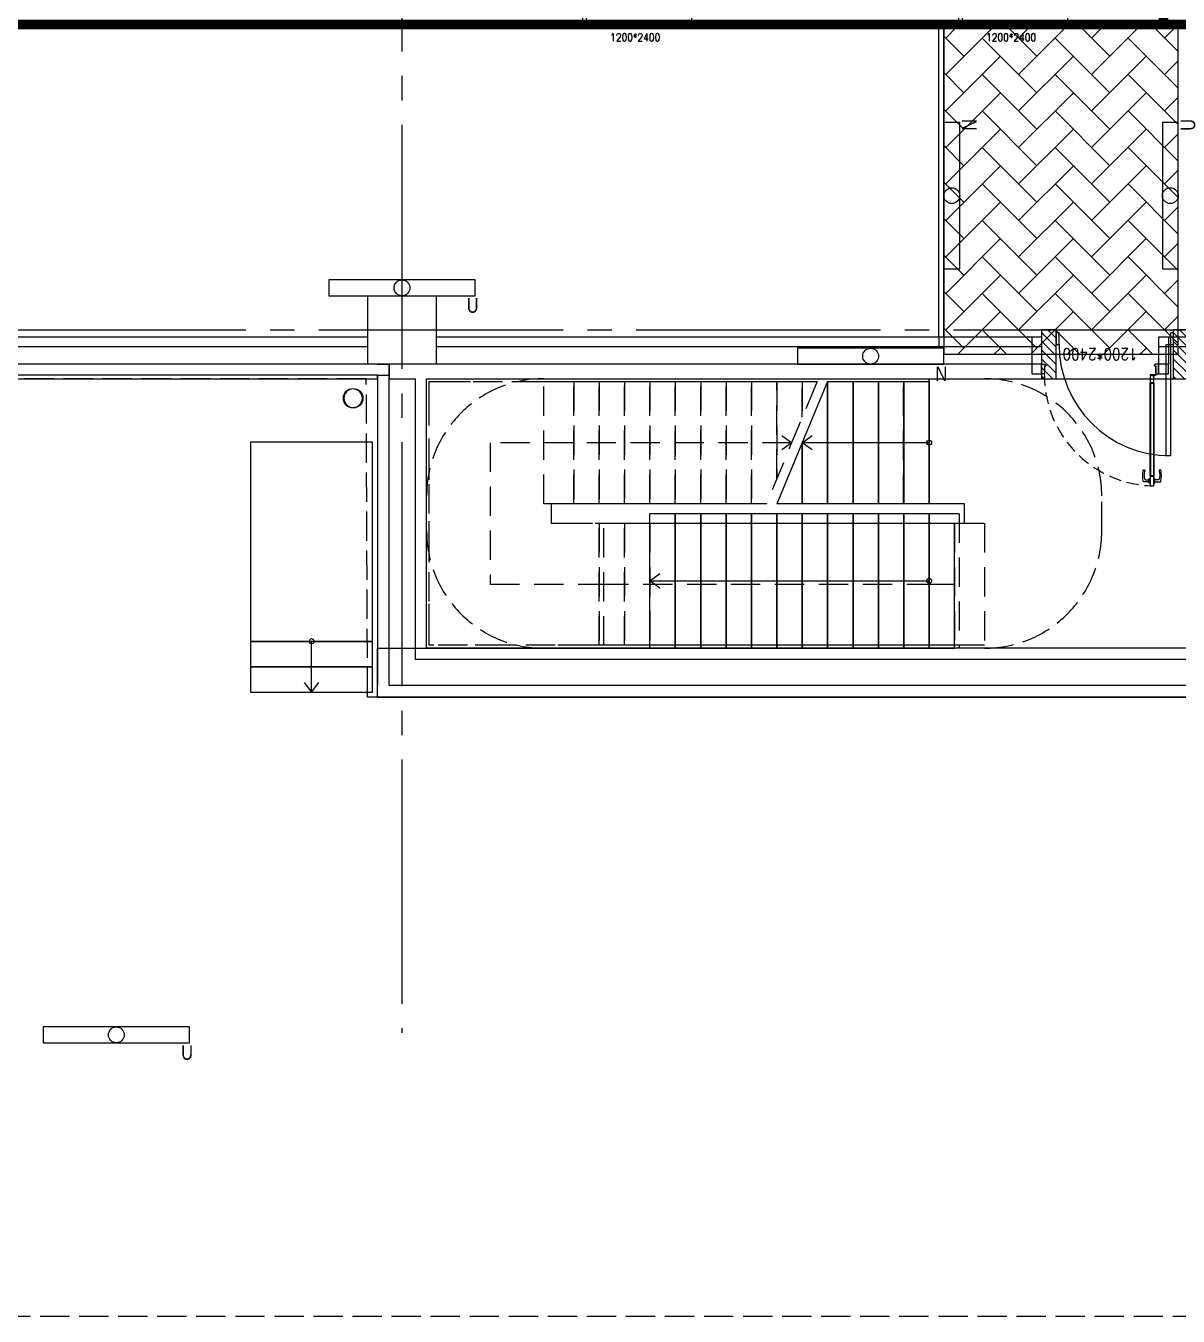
# Model space of a CAD drawing. Extents: x -17313 to 41501, y -1010 to 11880.
# Drawn here: x 6455 to 7635, y -1010 to 311 of the extents above; entities that cross this region are included whole.
import ezdxf
from ezdxf.enums import TextEntityAlignment as Align

# ---------------------------------------------------------------- set-up
doc = ezdxf.new("R2010")
doc.units = 0
doc.header["$LTSCALE"] = 100
for name, pattern in [('188K-SM-03-F10-ARCH-PA-Y2257103$0$AP5A-SM-03-F20-ARCH-PA-Y2230801+Y2230803$0$ALL-PA-TXT-Y2221201$0$DASHED', [19.05, 12.7, -6.35]), ('188K-SM-03-F10-ARCH-PA-Y2257103$0$HIDDEN2', [0.1875, 0.125, -0.0625]), ('X-S-FAB-L10$0$COL-CEN-LIN', [3.25, 2.5, -0.25, 0.25, -0.25]), ('X-S-FAB-L10$0$HIDDEN', [0.4, 0.3, -0.1]), ('X-S-FAB-L10$0$JJP_虛線(退縮線、投影線、地下室範圍、非屬本工程、圖面分區)', [0.45, 0.3, -0.15]), ('X-S-FAB-L10$0$虛線', [0.846667, 0.423333, -0.423333])]:
    doc.linetypes.add(name, pattern=pattern)
for name, color, linetype in [('0-xref', 8, 'Continuous'), ('188K-SM-03-F10-ARCH-CEIL-Y2257103$0$K-庫板天花-2.4', 8, 'Continuous'), ('188K-SM-03-F10-ARCH-PA-Y2257103$0$K-Door', 53, 'Continuous'), ('188K-SM-03-F10-ARCH-PA-Y2257103$0$K-P1S-2.5-單抗', 161, 'Continuous'), ('188K-SM-03-F10-ARCH-PA-Y2257103$0$K-P1S-4.2-單抗', 53, 'Continuous'), ('188K-SM-03-F10-ARCH-PA-Y2257103$0$K-岩棉 2hr 7.5-單抗', 53, 'Continuous'), ('188K-SM-03-F10-ARCH-PA-Y2257103$0$K-岩棉 2hr 7.5-非抗', 53, 'Continuous'), ('188K-SM-03-F10-ARCH-PA-Y2257103$0$非YK-K-防火門', 53, 'Continuous'), ('188K-SM-06-F10-ELEC-LIGHT-Y2257103$0$E-LIGHT(W)-N', 253, 'Continuous'), ('188K-SM-06-F10-ELEC-LIGHT-Y2257103$0$E-LIGHT(W)-U XLPE', 253, 'Continuous'), ('188K-SM-07-F15-ARCH-CATW-Y2257103$0$K-Divider 上-2.7', 80, 'Continuous'), ('188K-SM-07-F15-ARCH-CATW-Y2257103$0$K-扶手', 160, 'Continuous'), ('X-S-FAB-L10$0$0-DIM-TXT', 8, 'Continuous'), ('X-S-FAB-L10$0$A-OBJE-MEP', 8, 'Continuous'), ('X-S-FAB-L10$0$A-STRS', 8, 'Continuous'), ('X-S-FAB-L10$0$A-WALL-EX', 8, 'Continuous'), ('X-S-FAB-L10$0$A-WALL-IN', 8, 'Continuous'), ('X-S-FAB-L10$0$BLOCK', 8, 'Continuous'), ('X-S-FAB-L10$0$CCL', 8, 'X-S-FAB-L10$0$COL-CEN-LIN'), ('X-S-FAB-L10$0$COL-S', 8, 'Continuous'), ('X-S-FAB-L10$0$DW_Frame', 8, 'Continuous'), ('X-S-FAB-L10$0$HID', 8, 'X-S-FAB-L10$0$HIDDEN'), ('X-S-FAB-L10$0$S-SLAB-SHOW', 8, 'Continuous'), ('X-S-FAB-L10$0$WALL_188K_IN', 8, 'Continuous')]:
    doc.layers.add(name, color=color, linetype=linetype)
doc.styles.add('188K-SM-03-F10-ARCH-PA-Y2257103$0$AP5A-SM-03-F20-ARCH-PA-Y2230801+Y2230803$0$ALL-PA-TXT-Y2221201$0$Standard', font='txt.shx', dxfattribs={"bigfont": 'chineset.shx'})
doc.styles.add('188K-SM-03-F10-ARCH-PA-Y2257103$0$Standard', font='txt.shx', dxfattribs={"bigfont": 'chineset.shx'})
doc.styles.add('188K-SM-06-F10-ELEC-LIGHT-Y2257103$0$Standard', font='arial.ttf')
doc.styles.add('X-S-FAB-L10$0$CHINA', font='simplex.shx', dxfattribs={"width": 0.75, "bigfont": 'chineset.shx'})
doc.styles.add('X-S-FAB-L10$0$Standard', font='', dxfattribs={"width": 0.8})
doc.styles.add('X-S-FAB-L10$0$TG_NOTE_TEXT', font='simplex.shx', dxfattribs={"width": 0.75, "bigfont": 'chineset.shx'})
doc.styles.get('X-S-FAB-L10$0$Standard').set_extended_font_data('Microsoft JhengHei')
doc.linetypes.add('188K-SM-07-F15-ARCH-CATW-Y2257103$0$FENCELINE1', pattern='A,6.35,-2.54,[133,ltypeshp.shx,S=2.54,R=0,X=-2.54,Y=0],-2.54,25.4', length=36.83)

# ---------------------------------------------------------------- blocks, each defined once
blk = doc.blocks.new('X-S-FAB-L10$0$FAB2-L05')
at = {"layer": 'X-S-FAB-L10$0$CCL'}
for p, q in [((-19320, 11005), (-19320, 0)), ((-26880, 720), (1210, 720))]:
    blk.add_line(p, q, dxfattribs=at)
at = {"layer": 'X-S-FAB-L10$0$COL-S'}
blk.add_lwpolyline([(-19355, 755), (-19285, 755), (-19285, 685), (-19355, 685)], close=True, dxfattribs=at)
blk = doc.blocks.new('X-S-FAB-L10')
at = {"layer": 'X-S-FAB-L10$0$WALL_188K_IN'}
h = blk.add_hatch(dxfattribs=at)
h.set_pattern_fill('LINE', color=256, scale=2, angle=135)
h.set_pattern_definition([(135, (7510, -98.3835), (-4.49013, -4.49013), [])])
h.paths.add_polyline_path([(7510, -50), (7510, 0), (7495, 0), (7495, -50)])
h = blk.add_hatch(dxfattribs=at)
h.set_pattern_fill('LINE', color=256, scale=2, angle=135)
h.set_pattern_definition([(135, (7645, -98.3835), (-4.49013, -4.49013), [])])
h.paths.add_polyline_path([(7645, -50), (7645, 0), (7630, 0), (7630, -50)])
for p, q in [((7510, 0), (7510, -15)), ((7630, 0), (7630, -15))]:
    blk.add_line(p, q)
blk.add_lwpolyline([(7627, -15), (7627, -129), (7622.6, -129), (7622.6, -15)], close=True)
blk.add_arc((7627, -15), 114, 180, 270)
at = {"layer": 'X-S-FAB-L10$0$A-OBJE-MEP', "lineweight": 0, "flags": 128}
blk.add_lwpolyline([(6799.5, -70, 1), (6780.5, -70, 1)], format="xyb", close=True, dxfattribs=at)
at = {"layer": 'X-S-FAB-L10$0$A-OBJE-MEP', "lineweight": 0}
blk.add_circle((6790, -70), 10, dxfattribs=at)
at = {"layer": 'X-S-FAB-L10$0$A-STRS', "linetype": 'X-S-FAB-L10$0$虛線', "lineweight": 0}
for p, q in [((6868, -323), (6868, -53)), ((6868, -53), (6985.3, -53)), ((6985.3, -53), (7016, -53)), ((7016, -53), (7265.2, -53)), ((7016, -178), (6993, -178)), ((6993, -178), (6993, -198)), ((7213.2, -178), (7016, -178)), ((6993, -198), (7042, -198)), ((7042, -198), (7406, -198)), ((7042, -323), (6868, -323)), ((7406, -323), (7042, -323))]:
    blk.add_line(p, q, dxfattribs=at)
at = {"layer": 'X-S-FAB-L10$0$A-STRS', "linetype": 'X-S-FAB-L10$0$JJP_虛線(退縮線、投影線、地下室範圍、非屬本工程、圖面分區)', "lineweight": 0}
for p, q in [((6868, -323), (6868, -53)), ((6868, -53), (7016, -53)), ((6985.3, -178), (6985.3, -53)), ((7016, -53), (7016, -178)), ((7016, -53), (7016, -178)), ((7016, -53), (7016, -178)), ((7016, -178), (7016, -53)), ((7016, -53), (7042, -53)), ((7016, -53), (7016, -178)), ((7042, -53), (7042, -178)), ((7042, -178), (7042, -53)), ((7042, -53), (7068, -53)), ((7042, -53), (7042, -178)), ((7068, -53), (7068, -178)), ((7068, -178), (7068, -53)), ((7068, -53), (7094, -53)), ((7068, -53), (7068, -178)), ((7094, -53), (7094, -178)), ((7094, -178), (7094, -53)), ((7094, -53), (7120, -53)), ((7094, -53), (7094, -178)), ((7120, -53), (7120, -178)), ((7120, -178), (7120, -53)), ((7120, -53), (7146, -53)), ((7120, -53), (7120, -178)), ((7146, -53), (7146, -178)), ((7146, -178), (7146, -53)), ((7146, -53), (7172, -53)), ((7146, -53), (7146, -178)), ((7172, -53), (7172, -178)), ((7172, -178), (7172, -53)), ((7172, -53), (7198, -53)), ((7172, -53), (7172, -178)), ((7198, -53), (7198, -178)), ((7198, -178), (7198, -53)), ((7198, -53), (7224, -53)), ((7198, -53), (7198, -178)), ((7265.2, -53), (7213.2, -178)), ((7224, -53), (7224, -152)), ((7224, -152), (7224, -53)), ((7224, -53), (7250, -53)), ((7224, -53), (7224, -152)), ((7250, -53), (7250, -89.5)), ((7250, -89.5), (7250, -53)), ((7250, -53), (7265.2, -53)), ((7250, -53), (7250, -89.5)), ((7353.6, -178), (7353.6, -53)), ((7016, -115.5), (6930.5, -115.5)), ((6930.5, -115.5), (6930.5, -260.5)), ((7239.2, -115.5), (7016, -115.5)), ((7229.2, -108), (7239.2, -115.5)), ((7239.2, -115.5), (7229.2, -123)), ((6993, -178), (6985.3, -178)), ((7016, -178), (6993, -178)), ((6993, -178), (6993, -198)), ((7042, -178), (7016, -178)), ((7068, -178), (7042, -178)), ((7094, -178), (7068, -178)), ((7120, -178), (7094, -178)), ((7146, -178), (7120, -178)), ((7172, -178), (7146, -178)), ((7198, -178), (7172, -178)), ((7213.2, -178), (7198, -178)), ((6993, -198), (7042, -198)), ((7042, -323), (7042, -198)), ((7042, -323), (7042, -198)), ((7042, -198), (7042, -323)), ((7042, -323), (7042, -198)), ((7042, -198), (7068, -198)), ((7046.7, -323), (7046.7, -198)), ((7068, -323), (7068, -198)), ((7068, -198), (7068, -323)), ((7068, -323), (7068, -198)), ((7068, -198), (7094, -198)), ((7094, -323), (7094, -198)), ((7094, -198), (7094, -323)), ((7094, -323), (7094, -198)), ((7094, -198), (7120, -198)), ((7119.6, -188), (7119.6, -326)), ((7120, -323), (7120, -198)), ((7120, -198), (7120, -323)), ((7120, -323), (7120, -198)), ((7120, -198), (7146, -198)), ((7146, -323), (7146, -198)), ((7146, -198), (7146, -323)), ((7146, -323), (7146, -198)), ((7146, -198), (7172, -198)), ((7172, -323), (7172, -198)), ((7172, -198), (7172, -323)), ((7172, -323), (7172, -198)), ((7172, -198), (7198, -198)), ((7198, -323), (7198, -198)), ((7198, -198), (7198, -323)), ((7198, -323), (7198, -198)), ((7198, -198), (7224, -198)), ((7224, -323), (7224, -198)), ((7224, -198), (7224, -323)), ((7224, -323), (7224, -198)), ((7224, -198), (7250, -198)), ((7250, -323), (7250, -198)), ((7250, -198), (7250, -323)), ((7250, -323), (7250, -198)), ((7250, -198), (7276, -198)), ((7276, -323), (7276, -198)), ((7276, -198), (7276, -323)), ((7276, -323), (7276, -198)), ((7276, -198), (7302, -198)), ((7302, -323), (7302, -198)), ((7302, -198), (7302, -323)), ((7302, -323), (7302, -198)), ((7302, -198), (7328, -198)), ((7328, -323), (7328, -198)), ((7328, -198), (7328, -323)), ((7328, -323), (7328, -198)), ((7328, -198), (7354, -198)), ((7354, -323), (7354, -198)), ((7354, -198), (7354, -323)), ((7354, -323), (7354, -198)), ((7354, -198), (7380, -198)), ((7380, -188), (7410.8, -188)), ((7380, -323), (7380, -198)), ((7380, -198), (7380, -323)), ((7380, -323), (7380, -198)), ((7380, -198), (7406, -198)), ((7406, -198), (7436.7, -198)), ((7406, -323), (7406, -198)), ((7406, -198), (7406, -323)), ((7410.8, -188), (7410.8, -326)), ((7436.7, -198), (7436.7, -323)), ((6930.5, -260.5), (7042, -260.5)), ((7042, -260.5), (7380, -260.5)), ((7380, -260.5), (7406, -260.5)), ((7042, -323), (6868, -323)), ((7068, -323), (7042, -323)), ((7094, -323), (7068, -323)), ((7120, -323), (7094, -323)), ((7146, -323), (7120, -323)), ((7172, -323), (7146, -323)), ((7198, -323), (7172, -323)), ((7224, -323), (7198, -323)), ((7250, -323), (7224, -323)), ((7276, -323), (7250, -323)), ((7302, -323), (7276, -323)), ((7328, -323), (7302, -323)), ((7354, -323), (7328, -323)), ((7380, -323), (7354, -323)), ((7406, -323), (7380, -323)), ((7410.8, -326), (7380, -326)), ((7436.7, -323), (7406, -323))]:
    blk.add_line(p, q, dxfattribs=at)
at = {"layer": 'X-S-FAB-L10$0$A-STRS', "lineweight": 0}
for p, q in [((7276, -53), (7224, -178)), ((7276, -53), (7380, -53)), ((7276, -53), (7276, -178)), ((7276, -178), (7276, -53)), ((7276, -53), (7302, -53)), ((7276, -53), (7276, -178)), ((7302, -53), (7302, -178)), ((7302, -178), (7302, -53)), ((7302, -53), (7328, -53)), ((7302, -53), (7302, -178)), ((7328, -53), (7328, -178)), ((7328, -178), (7328, -53)), ((7328, -53), (7354, -53)), ((7328, -53), (7328, -178)), ((7354, -53), (7354, -178)), ((7354, -178), (7354, -53)), ((7354, -53), (7380, -53)), ((7354, -53), (7354, -178)), ((7380, -53), (7380, -178)), ((7380, -53), (7380, -178)), ((7250, -115.5), (7260, -108)), ((7250, -115.5), (7250, -178)), ((7250, -178), (7250, -115.5)), ((7250, -115.5), (7250, -178)), ((7354, -115.5), (7250, -115.5)), ((7260, -123), (7250, -115.5)), ((7380, -115.5), (7354, -115.5)), ((7380, -178), (7224, -178)), ((7250, -178), (7224, -178)), ((7276, -178), (7250, -178)), ((7302, -178), (7276, -178)), ((7328, -178), (7302, -178)), ((7354, -178), (7328, -178)), ((7380, -178), (7354, -178)), ((7094, -326), (7094, -188)), ((7094, -188), (7380, -188)), ((7094, -326), (7094, -188)), ((7094, -188), (7120, -188)), ((7120, -326), (7120, -188)), ((7120, -188), (7120, -326)), ((7120, -326), (7120, -188)), ((7120, -188), (7146, -188)), ((7146, -326), (7146, -188)), ((7146, -188), (7146, -326)), ((7146, -326), (7146, -188)), ((7146, -188), (7172, -188)), ((7172, -326), (7172, -188)), ((7172, -188), (7172, -326)), ((7172, -326), (7172, -188)), ((7172, -188), (7198, -188)), ((7198, -326), (7198, -188)), ((7198, -188), (7198, -326)), ((7198, -326), (7198, -188)), ((7198, -188), (7224, -188)), ((7224, -326), (7224, -188)), ((7224, -188), (7224, -326)), ((7224, -326), (7224, -188)), ((7224, -188), (7250, -188)), ((7250, -326), (7250, -188)), ((7250, -188), (7250, -326)), ((7250, -326), (7250, -188)), ((7250, -188), (7276, -188)), ((7276, -326), (7276, -188)), ((7276, -188), (7276, -326)), ((7276, -326), (7276, -188)), ((7276, -188), (7302, -188)), ((7302, -326), (7302, -188)), ((7302, -188), (7302, -326)), ((7302, -326), (7302, -188)), ((7302, -188), (7328, -188)), ((7328, -326), (7328, -188)), ((7328, -188), (7328, -326)), ((7328, -326), (7328, -188)), ((7328, -188), (7354, -188)), ((7354, -326), (7354, -188)), ((7354, -188), (7354, -326)), ((7354, -326), (7354, -188)), ((7354, -188), (7380, -188)), ((7380, -326), (7380, -188)), ((7380, -188), (7380, -326)), ((7094, -257), (7104, -249.5)), ((7094, -257), (7120, -257)), ((7104, -264.5), (7094, -257)), ((7120, -257), (7354, -257)), ((7354, -257), (7380, -257)), ((6685, -319), (6685, -371)), ((6810, -319), (6685, -319)), ((6810, -319), (6685, -319)), ((6685, -319), (6685, -345)), ((6747.5, -345), (6747.5, -319)), ((6810, -371), (6810, -319)), ((6810, -345), (6810, -319)), ((7380, -326), (7094, -326)), ((7120, -326), (7094, -326)), ((7146, -326), (7120, -326)), ((7172, -326), (7146, -326)), ((7198, -326), (7172, -326)), ((7224, -326), (7198, -326)), ((7250, -326), (7224, -326)), ((7276, -326), (7250, -326)), ((7302, -326), (7276, -326)), ((7328, -326), (7302, -326)), ((7354, -326), (7328, -326)), ((7380, -326), (7354, -326)), ((6685, -345), (6810, -345)), ((6810, -345), (6685, -345)), ((6685, -345), (6685, -371)), ((6685, -345), (6810, -345)), ((6747.5, -371), (6747.5, -345)), ((6810, -371), (6810, -345)), ((6740, -361), (6747.5, -371)), ((6747.5, -371), (6755, -361)), ((6685, -371), (6810, -371)), ((6685, -371), (6810, -371))]:
    blk.add_line(p, q, dxfattribs=at)
at = {"layer": 'X-S-FAB-L10$0$A-STRS', "lineweight": 0, "flags": 128}
for points in [[(7380, -118, -1), (7380, -113, -1)], [(7380, -259.5, -1), (7380, -254.5, -1)], [(6745, -319, 1), (6750, -319, 1)]]:
    blk.add_lwpolyline(points, format="xyb", close=True, dxfattribs=at)
at = {"layer": 'X-S-FAB-L10$0$A-WALL-EX', "lineweight": 0}
for p, q in [((6827, -35), (6815, -35)), ((6827, -35), (6815, -35)), ((6827, -46.5), (6827, -35)), ((6815, -46.5), (1800, -46.5)), ((6815, -46.5), (6827, -46.5)), ((6815, -46.5), (6827, -46.5))]:
    blk.add_line(p, q, dxfattribs=at)
at = {"layer": 'X-S-FAB-L10$0$A-WALL-EX', "lineweight": 0, "flags": 128}
for points in [[(6815, -35), (1800, -35)], [(6815, -35), (6827, -35)], [(6827, -364), (6827, -35)], [(1800, -50), (6815, -50)], [(1800, -50), (6815, -50)], [(1800, -50), (6815, -50)], [(1800, -50), (6815, -50)], [(1800, -50), (6815, -50)], [(1800, -50), (6815, -50)], [(1800, -50), (6815, -50)], [(1800, -50), (6815, -50)], [(6815, -46.5), (6815, -364)], [(6815, -50), (6815, -46.5)], [(6815, -376), (6815, -364)], [(7693, -364), (6827, -364)], [(6815, -376), (7705, -376)]]:
    blk.add_lwpolyline(points, dxfattribs=at)
at = {"layer": 'X-S-FAB-L10$0$A-WALL-IN', "lineweight": 0}
for p, q in [((7495, -35), (6827, -35)), ((6827, -35), (6827, -50)), ((6827, -50), (6853.7, -50)), ((6865, -50), (7495, -50))]:
    blk.add_line(p, q, dxfattribs=at)
at = {"layer": 'X-S-FAB-L10$0$A-WALL-IN', "lineweight": 0, "flags": 128}
for points in [[(6853.7, -50), (6853.7, -337.3)], [(6865, -326), (6865, -50)], [(7655, -326), (6865, -326)], [(6853.7, -337.3), (6865, -337.3)], [(6865, -337.3), (7655, -337.3)]]:
    blk.add_lwpolyline(points, dxfattribs=at)
at = {"layer": 'X-S-FAB-L10$0$COL-S'}
for p, q in [((6805, 35), (6875, 35)), ((6805, -35), (6805, 35)), ((6875, 35), (6875, -35)), ((6875, -35), (6805, -35))]:
    blk.add_line(p, q, dxfattribs=at)
at = {"layer": 'X-S-FAB-L10$0$DW_Frame'}
for points in [[(7510, -15), (7513, -15), (7513, -3), (7510, -3)], [(7630, -3), (7627, -3), (7627, -15), (7630, -15)]]:
    blk.add_lwpolyline(points, dxfattribs=at)
at = {"layer": 'X-S-FAB-L10$0$HID'}
for p, q in [((6803.5, -50), (2509.1, -50)), ((6804.8, -376), (6803.5, -50)), ((6865.3, -206), (6865.3, -170)), ((7556.7, -206), (7556.7, -170)), ((7705, -376), (6804.8, -376)), ((2509.4, -1010), (17209, -1010))]:
    blk.add_line(p, q, dxfattribs=at)
for centre, start, end in [((6985.3, -170), 90, 180), ((7436.7, -170), 0, 90), ((6985.3, -206), 180, 270), ((7436.7, -206), 270, 0)]:
    blk.add_arc(centre, 120, start, end, dxfattribs=at)
at = {"layer": 'X-S-FAB-L10$0$S-SLAB-SHOW', "lineweight": 0, "flags": 128}
for points in [[(7705, -376), (6815, -376), (6815, -326), (7406, -326), (7406, -198), (7416, -198), (7416, -178), (7380, -178), (7380, -50), (7705, -50)], [(7655, -50), (7655, -326), (7406, -326), (7406, -198), (7416, -198), (7416, -178), (7380, -178), (7380, -50)], [(6685, -319), (6810, -319), (6810, -115), (6685, -115)]]:
    blk.add_lwpolyline(points, close=True, dxfattribs=at)
at = {"layer": 'X-S-FAB-L10$0$WALL_188K_IN'}
for points in [[(7510, -50), (7510, 0), (7495, 0), (7495, -50)], [(7645, -50), (7645, 0), (7630, 0), (7630, -50)]]:
    blk.add_lwpolyline(points, close=True, dxfattribs=at)
at = {"layer": 'X-S-FAB-L10$0$BLOCK'}
blk.add_blockref('X-S-FAB-L10$0$FAB2-L05', (26160, -720), dxfattribs=at)
at = {"style": 'X-S-FAB-L10$0$TG_NOTE_TEXT', "width": 0.5, "flags": 1}
for p in [(7463.3, 9020), (18268.3, 8649), (11197.8, 4800.2), (16485.8, 4800.2), (25420.3, 2635), (13360, 320, 0), (7463.3, -33.3)]:
    blk.add_attdef('WH', text='', height=20, dxfattribs=at).set_placement(p, align=Align.BOTTOM_LEFT)
at = {"width": 0.5}
for style, p in [('X-S-FAB-L10$0$TG_NOTE_TEXT', (7585, 9020)), ('X-S-FAB-L10$0$TG_NOTE_TEXT', (18390, 8649)), ('X-S-FAB-L10$0$TG_NOTE_TEXT', (11117.5, 4813.5)), ('X-S-FAB-L10$0$TG_NOTE_TEXT', (16607.5, 4813.5)), ('X-S-FAB-L10$0$TG_NOTE_TEXT', (25350, 2635)), ('X-S-FAB-L10$0$Standard', (13129.4, 325, 0)), ('X-S-FAB-L10$0$TG_NOTE_TEXT', (7585, -20))]:
    blk.add_attdef('DESC', text='', height=10, dxfattribs=dict(at, style=style)).set_placement(p, align=Align.BOTTOM_LEFT)
for tag, style, p in [('TYPE', 'X-S-FAB-L10$0$TG_NOTE_TEXT', (7619.3, 9020)), ('NO', 'X-S-FAB-L10$0$TG_NOTE_TEXT', (7650.1, 9020)), ('TYPE', 'X-S-FAB-L10$0$TG_NOTE_TEXT', (18424.2, 8649)), ('NO', 'X-S-FAB-L10$0$TG_NOTE_TEXT', (18455, 8649)), ('NO', 'X-S-FAB-L10$0$TG_NOTE_TEXT', (11088.6, 4813.5)), ('TYPE', 'X-S-FAB-L10$0$TG_NOTE_TEXT', (11151.8, 4813.5)), ('TYPE', 'X-S-FAB-L10$0$TG_NOTE_TEXT', (16641.8, 4813.5)), ('NO', 'X-S-FAB-L10$0$TG_NOTE_TEXT', (16672.6, 4813.5)), ('NO', 'X-S-FAB-L10$0$TG_NOTE_TEXT', (25313, 2635)), ('TYPE', 'X-S-FAB-L10$0$TG_NOTE_TEXT', (25350, 2635)), ('NO', 'X-S-FAB-L10$0$Standard', (13100, 320, 0)), ('TYPE', 'X-S-FAB-L10$0$Standard', (13129.4, 320, 0)), ('TYPE', 'X-S-FAB-L10$0$TG_NOTE_TEXT', (7619.3, -20)), ('NO', 'X-S-FAB-L10$0$TG_NOTE_TEXT', (7650.1, -20))]:
    blk.add_attdef(tag, text='', height=10, dxfattribs=dict(at, style=style)).set_placement(p, align=Align.BOTTOM_RIGHT)
at = {"style": 'X-S-FAB-L10$0$TG_NOTE_TEXT', "width": 0.5, "flags": 1}
for rotation, p in [(180, (43, 7480)), (180, (943, 7480)), (90, (24310, 3717.8)), (270, (17080, 1711.7))]:
    blk.add_attdef('WH', text='', height=20, rotation=rotation, dxfattribs=at).set_placement(p, align=Align.BOTTOM_LEFT)
at = {"width": 0.5}
for rotation, style, p in [(180, 'X-S-FAB-L10$0$Standard', (317.6, 7480)), (180, 'X-S-FAB-L10$0$Standard', (1217.6, 7480)), (90, 'X-S-FAB-L10$0$TG_NOTE_TEXT', (24310, 3647.5)), (270, 'X-S-FAB-L10$0$TG_NOTE_TEXT', (17080, 1605))]:
    blk.add_attdef('DESC', text='', height=10, rotation=rotation, dxfattribs=dict(at, style=style)).set_placement(p, align=Align.BOTTOM_LEFT)
for tag, rotation, style, p in [('TYPE', 180, 'X-S-FAB-L10$0$Standard', (317.6, 7480)), ('NO', 180, 'X-S-FAB-L10$0$Standard', (347, 7480)), ('TYPE', 180, 'X-S-FAB-L10$0$Standard', (1217.6, 7480)), ('NO', 180, 'X-S-FAB-L10$0$Standard', (1247, 7480)), ('TYPE', 90, 'X-S-FAB-L10$0$TG_NOTE_TEXT', (24310, 3647.5)), ('NO', 90, 'X-S-FAB-L10$0$TG_NOTE_TEXT', (24310, 3610.5)), ('TYPE', 270, 'X-S-FAB-L10$0$TG_NOTE_TEXT', (17080, 1605)), ('NO', 270, 'X-S-FAB-L10$0$TG_NOTE_TEXT', (17080, 1573))]:
    blk.add_attdef(tag, text='', height=10, rotation=rotation, dxfattribs=dict(at, style=style)).set_placement(p, align=Align.BOTTOM_RIGHT)
at = {"layer": 'X-S-FAB-L10$0$0-DIM-TXT', "style": 'X-S-FAB-L10$0$CHINA', "width": 0.75}
for p in [(667.4, 7855.1, -2689.4), (22627.4, 6728.8), (25644.7, 6728.8), (24778.8, 5569.1), (1118.3, 4980), (417.8, 4594.6), (23874.8, 4355), (22927.4, 4330.1), (23749.9, 3901.4), (417.8, 3765.2), (1118.3, 3730), (417.8, 3115.8), (536.9, 2227.8), (16909, 1782.7), (888.4, 880.5), (16977.4, 750), (18878.8, 750), (25641.2, 553.2), (21364, 526.9)]:
    blk.add_attdef('HIG', text='', height=80, dxfattribs=at).set_placement(p, align=Align.MIDDLE_LEFT)
blk = doc.blocks.new('188K-SM-03-F10-ARCH-CEIL-Y2257103')
at = {"layer": '188K-SM-03-F10-ARCH-CEIL-Y2257103$0$K-庫板天花-2.4'}
h = blk.add_hatch(dxfattribs=at)
h.set_pattern_fill('AR-HBONE', color=256, scale=0.26)
h.paths.add_polyline_path([(7395, -25), (7635, -25), (7635, 310), (7395, 310)])
at = {"layer": '188K-SM-03-F10-ARCH-CEIL-Y2257103$0$K-庫板天花-2.4', "elevation": 0}
blk.add_lwpolyline([(7395, -25), (7635, -25), (7635, 310), (7395, 310)], close=True, dxfattribs=at)
blk = doc.blocks.new('*U261')
at = {"ltscale": 600}
blk.add_lwpolyline([(75, 8.1), (-75, 8.1), (-75, -8.1), (75, -8.1)], close=True, dxfattribs=at)
blk.add_circle((0, 0), 8.1, dxfattribs=at)
at = {"style": '188K-SM-06-F10-ELEC-LIGHT-Y2257103$0$Standard', "width": 0.8}
blk.add_text('N', height=15, rotation=360, dxfattribs=at).set_placement((78.5, -18.1), align=Align.MIDDLE_RIGHT)
blk = doc.blocks.new('*U262')
at = {"ltscale": 600}
blk.add_lwpolyline([(-75, -8.1), (75, -8.1), (75, 8.1), (-75, 8.1)], close=True, dxfattribs=at)
blk.add_circle((0, 0), 8.1, dxfattribs=at)
at = {"style": '188K-SM-06-F10-ELEC-LIGHT-Y2257103$0$Standard', "width": 0.8}
blk.add_text('U', height=15, rotation=360, dxfattribs=at).set_placement((78.5, -18.1), align=Align.MIDDLE_RIGHT)
blk = doc.blocks.new('188K-SM-06-F10-ELEC-LIGHT-Y2257103')
at = {"layer": '188K-SM-06-F10-ELEC-LIGHT-Y2257103$0$E-LIGHT(W)-N', "rotation": 90}
blk.add_blockref('*U261', (7403.1, 137.5, 0), dxfattribs=at)
at = {"layer": '188K-SM-06-F10-ELEC-LIGHT-Y2257103$0$E-LIGHT(W)-N'}
blk.add_blockref('*U261', (7320, -26.9), dxfattribs=at)
at = {"layer": '188K-SM-06-F10-ELEC-LIGHT-Y2257103$0$E-LIGHT(W)-U XLPE', "rotation": 90}
blk.add_blockref('*U262', (7626.9, 137.5, 0), dxfattribs=at)
at = {"layer": '188K-SM-06-F10-ELEC-LIGHT-Y2257103$0$E-LIGHT(W)-U XLPE'}
for p in [(6840, 43.1), (6547.5, -721.9)]:
    blk.add_blockref('*U262', p, dxfattribs=at)
blk = doc.blocks.new('188K-SM-03-F10-ARCH-PA-Y2257103$0$F14P8-SM-03-FB1-ARCH-PA(B)-Y2210902$0$18P2-XFDP40$0$GAD2205')
blk.add_lwpolyline([(0, 1), (0, 1), (-18, 1, -0.414214), (-18, 2), (-18, 3, -0.414214), (-18, 3), (-14, 3, 0.414214), (-13, 4), (-13, 4, 0.414214), (-14, 4), (-18, 4, -0.414214), (-18, 5), (-18, 12, -0.414214), (-18, 12), (-18, 12, 0.414214), (-18, 12), (-18, 14, 0.72636), (-19, 14), (-19, 13, 0.158507), (-19, 13), (-19, 0, 0.414214), (-19, 0), (19, 0, 0.414214), (19, 0), (19, 13, 0.158507), (19, 13), (19, 14, 0.72636), (18, 14), (18, 12, 0.414214), (18, 12, -0.414214), (18, 12), (18, 5, -0.414214), (18, 4), (14, 4, 0.414214), (13, 4), (13, 4, 0.414214), (14, 3), (18, 3, -0.414214), (18, 3), (18, 2, -0.414214), (18, 1), (0, 1)], format="xyb", close=True)
blk = doc.blocks.new('188K-SM-03-F10-ARCH-PA-Y2257103$0$(FS1-4)1hr單開防火門-1200x2400')
for p, q in [((8.8, 117.1, 0), (9.6, 117.1, 0)), ((8.8, 112.2, 0), (8.8, 117.1, 0)), ((9.6, 112.2, 0), (8.8, 112.2, 0)), ((9.6, 117.1, 0), (9.6, 112.2, 0)), ((9.6, 115.7, 0), (13.6, 115.7, 0)), ((13.5, 113.5, 0), (9.6, 113.5, 0)), ((13.6, 115.7, 0), (15, 115.7, 0)), ((0, 4.5), (0, -4.5)), ((2.8, 5), (0.5, 5)), ((3, -3.2), (3, 4.8)), ((117, -3.2), (117, 4.8)), ((117.2, 5), (119.5, 5)), ((120, 4.5), (120, -4.5)), ((0.5, -5), (2.8, -5)), ((2.8, -5), (4.4, -4)), ((3.8, -3.2), (3, -3.2)), ((3.6, -3.5), (3.6, -3.3)), ((3.6, -3.3), (3.8, -3.3)), ((4.4, -3.5), (3.6, -3.5)), ((4.4, -3.2), (4.2, -3.2)), ((4.2, -3.3), (4.4, -3.3)), ((4.4, -3.3), (4.4, -3.5)), ((4.5, -3.7), (4.5, -3.3)), ((115.5, -3.7), (115.5, -3.3)), ((115.6, -3.2), (115.8, -3.2)), ((115.6, -3.3), (115.6, -3.5)), ((115.8, -3.3), (115.6, -3.3)), ((115.6, -3.5), (116.4, -3.5)), ((117.2, -5), (115.6, -4)), ((116.2, -3.2), (117, -3.2)), ((116.4, -3.3), (116.2, -3.3)), ((116.4, -3.5), (116.4, -3.3)), ((119.5, -5), (117.2, -5))]:
    blk.add_line(p, q)
at = {"ltscale": 5}
for points in [[(8.8, 109.6), (8.8, 119.7), (4.8, 119.7), (4.8, 109.6)], [(5, 109.2), (5, 14.8), (5, 14.8), (5, 109.2)], [(8.6, 14.8), (8.5, 14.8), (8.5, 109.2), (8.6, 109.2)], [(8.8, 6.1), (8.8, 14.4), (4.8, 14.4), (4.8, 6.1)]]:
    blk.add_lwpolyline(points, close=True, dxfattribs=at)
at = {"elevation": 0}
blk.add_lwpolyline([(4, 115.7), (0, 115.7), (-1.4, 115.7, 0.327495), (-2.2, 115, 0.089847), (-2.4, 104.3, 1.144881), (-0.5, 104.7, -0.137079), (-0.5, 113, -0.349357), (0, 113.5), (4, 113.5)], format="xyb", dxfattribs=at)
for points in [[(4.8, 112.2), (4.8, 117.1), (4, 117.1), (4, 112.2)], [(-10, -5), (0, -5), (0, 5), (-10, 5)], [(120, -5), (130, -5), (130, 5), (120, 5)]]:
    blk.add_lwpolyline(points, close=True)
at = {"ltscale": 5}
blk.add_lwpolyline([(4.8, 109.7), (4.8, 108.4, 0.158507), (4.9, 108.4), (4.9, 108.3, 0.72636), (5, 108.3), (5, 108.5, 0.414214), (5, 108.5, -0.414214), (4.9, 108.5), (4.9, 109.2, -0.414214), (5, 109.2), (5.4, 109.2, 0.414214), (5.4, 109.3), (5.4, 109.3, 0.414214), (5.4, 109.3), (5, 109.3, -0.414214), (4.9, 109.4), (4.9, 109.5, -0.414214), (5, 109.6), (6.8, 109.6), (6.8, 109.6), (6.8, 109.6), (8.6, 109.6, -0.414214), (8.6, 109.5), (8.6, 109.4, -0.414214), (8.6, 109.3), (8.2, 109.3, 0.414214), (8.1, 109.3), (8.1, 109.3, 0.414214), (8.2, 109.2), (8.6, 109.2, -0.414214), (8.6, 109.2), (8.6, 108.5, -0.414214), (8.6, 108.5), (8.6, 108.5, 0.414214), (8.6, 108.5), (8.6, 108.3, 0.72636), (8.6, 108.3), (8.7, 108.4, 0.158507), (8.7, 108.4), (8.7, 109.7, 0.414214), (8.7, 109.7), (4.9, 109.7, 0.414214)], format="xyb", close=True, dxfattribs=at)
at = {"ltscale": 500}
for points in [[(3.2, -2.4), (3.2, 5.6), (3, 5.6), (3, -2.4)], [(8.5, 6.6), (4, 6.6), (4, 6.3), (8.5, 6.3)]]:
    blk.add_lwpolyline(points, close=True, dxfattribs=at)
at = {"linetype": '188K-SM-03-F10-ARCH-PA-Y2257103$0$HIDDEN2'}
blk.add_arc((3.4, 6.1), 113.7, 359.4256, 87.3094, dxfattribs=at)
at = {"extrusion": (0, 0, -1)}
for centre, major_axis, start_param, end_param in [((13.5, 113, 0), (-0.417, 0.417), 0.901482, 2.245889), ((-0.8, 108.9, 0), (10.9, 10.9), 0.51383, 1.058752), ((14.9, 114.8, 0), (-0.624, 0.624), 0.866962, 2.13291), ((-13.8, 109, 0), (21.3, 21.3), 0.585307, 0.943734), ((15, 104.3, 0), (0.707, 0.707), 0.872811, 4.284184)]:
    blk.add_ellipse(centre, major_axis=major_axis, ratio=1, start_param=start_param, end_param=end_param, dxfattribs=at)
for centre, major_axis, start_param, end_param in [((0.5, 4.5), (0.354, -0.354), 2.356194, 3.926991), ((2.8, 4.8), (0.106, -0.106), 7.068583, 8.63938), ((117.2, 4.8), (-0.106, -0.106), -2.356194, -0.785398), ((119.5, 4.5), (-0.354, -0.354), 2.356194, 3.926991), ((0.5, -4.5), (-0.354, -0.354), 5.497787, 7.068583), ((3.8, -3.3), (-0.0354, -0.0354), 0.785398, 3.926991), ((4.2, -3.3), (-0.0354, -0.0354), 3.926991, 7.068583), ((4.4, -3.3), (0.0354, -0.0354), 7.068583, 8.63938), ((4.2, -3.7), (0.212, -0.212), 6.162283, 7.068583), ((115.6, -3.3), (-0.0354, -0.0354), -2.356194, -0.785398), ((115.8, -3.7), (-0.212, -0.212), -0.785398, 0.120903), ((115.8, -3.3), (0.0354, -0.0354), -0.785398, 2.356194), ((116.2, -3.3), (0.0354, -0.0354), 2.356194, 5.497787), ((119.5, -4.5), (0.354, -0.354), -0.785398, 0.785398)]:
    blk.add_ellipse(centre, major_axis=major_axis, ratio=1, start_param=start_param, end_param=end_param)
at = {"ltscale": 500, "extrusion": (0, 0, -1)}
blk.add_ellipse((3.4, 6.1), major_axis=(-0.495, 0.495), ratio=1, start_param=5.497787, end_param=11.780972, dxfattribs=at)
at = {"ltscale": 5, "xscale": 0.1000000000058208, "yscale": 0.1000000000058208, "zscale": 0.1000000000058208}
blk.add_blockref('188K-SM-03-F10-ARCH-PA-Y2257103$0$F14P8-SM-03-FB1-ARCH-PA(B)-Y2210902$0$18P2-XFDP40$0$GAD2205', (6.8, 14.3), dxfattribs=at)
at = {"color": 8, "style": '188K-SM-03-F10-ARCH-PA-Y2257103$0$Standard', "width": 0.85}
blk.add_text('1200*2400', height=12, dxfattribs=at).set_placement((60, -15, 0), align=Align.MIDDLE_CENTER)
blk = doc.blocks.new('188K-SM-03-F10-ARCH-PA-Y2257103$0$單開庫板門-1200x2400)圓型拉環鎖+輔助鎖)')
at = {"ltscale": 0.1}
for p, q in [((26008.6, -11403.6), (26004.5, -11403.6)), ((26004.5, -11403.6), (26004.5, -11414.1)), ((26004.5, -11414.1), (26004.5, -11415.3)), ((26004.5, -11414.1), (26008.6, -11414.1)), ((26004.5, -11415.4), (26004.6, -11415.5)), ((26008.6, -11414), (26004.6, -11414)), ((26004.6, -11414.3), (26004.6, -11414.2)), ((26004.6, -11415.3), (26004.6, -11414.5)), ((26004.7, -11414.1), (26006.5, -11414.1)), ((26005.1, -11414.4), (26004.7, -11414.4)), ((26004.7, -11414.5), (26005.1, -11414.5)), ((26004.7, -11414.5), (26004.7, -11506)), ((26004.7, -11506), (26004.7, -11414.5)), ((26004.7, -11414.5), (26004.7, -11414.5)), ((26004.7, -11415.4), (26004.7, -11415.3)), ((26005.2, -11414.4), (26005.2, -11414.4)), ((26006.5, -11414.1), (26006.6, -11414.1)), ((26006.6, -11414.1), (26006.6, -11414.1)), ((26006.6, -11414.1), (26008.4, -11414.1)), ((26008.4, -11414.4), (26008, -11414.4)), ((26008, -11414.4), (26008, -11414.4)), ((26008, -11414.5), (26008.4, -11414.5)), ((26008.4, -11506), (26008.4, -11414.5)), ((26008.4, -11414.5), (26008.4, -11414.5)), ((26008.4, -11414.5), (26008.4, -11506)), ((26008.4, -11415.3), (26008.4, -11415.4)), ((26008.5, -11414.2), (26008.5, -11414.3)), ((26008.5, -11414.5), (26008.5, -11415.3)), ((26008.5, -11415.5), (26008.6, -11415.4)), ((26008.6, -11414.1), (26008.6, -11403.6)), ((26008.6, -11415.3), (26008.6, -11414.1)), ((26008.6, -11506.4), (26004.5, -11506.4)), ((26004.5, -11506.4), (26004.5, -11518)), ((26004.7, -11506), (26004.7, -11506)), ((26008.4, -11506), (26008.4, -11506)), ((26008.6, -11518), (26008.6, -11506.4)), ((25999.5, -11519.7), (25999.5, -11523.2)), ((26002.5, -11519.1), (26000, -11519.1)), ((26002.9, -11518.5), (26002.6, -11518.5)), ((26002.6, -11518.5), (26002.6, -11521)), ((26002.6, -11521.9), (26002.6, -11519.3)), ((26002.6, -11521), (26002.9, -11521)), ((26003.4, -11521.9), (26002.6, -11521.9)), ((26002.9, -11521), (26002.9, -11518.5)), ((26003.3, -11522.2), (26003.3, -11522)), ((26003.3, -11522), (26003.4, -11522)), ((26004, -11522.2), (26003.3, -11522.2)), ((26008.3, -11517.5), (26003.6, -11517.5)), ((26003.6, -11517.5), (26003.6, -11517.7)), ((26003.6, -11517.7), (26008.3, -11517.7)), ((26004.1, -11521.9), (26003.9, -11521.9)), ((26003.9, -11522), (26004, -11522)), ((26004, -11522), (26004, -11522.2)), ((26004.2, -11522.4), (26004.2, -11521.9)), ((26004.5, -11518), (26008.6, -11518)), ((26008.3, -11517.7), (26008.3, -11517.5)), ((26114.8, -11521.9), (26115.1, -11521.9)), ((26114.8, -11522.4), (26114.8, -11521.9)), ((26114.9, -11522), (26114.9, -11522.2)), ((26115.1, -11522), (26114.9, -11522)), ((26114.9, -11522.2), (26115.7, -11522.2)), ((26115.5, -11521.9), (26116.3, -11521.9)), ((26115.7, -11522), (26115.5, -11522)), ((26115.7, -11522.2), (26115.7, -11522)), ((26116.3, -11521.9), (26116.3, -11519.3)), ((26116.5, -11519.1), (26119, -11519.1)), ((26119.5, -11519.7), (26119.5, -11523.2)), ((26000, -11523.7), (26002.4, -11523.7)), ((26002.4, -11523.7), (26004.1, -11522.6)), ((26116.6, -11523.7), (26114.9, -11522.6)), ((26119, -11523.7), (26116.6, -11523.7))]:
    blk.add_line(p, q, dxfattribs=at)
blk.add_lwpolyline([(26006.6, -11506.4), (26006.5, -11506.3), (26004.7, -11506.3, -0.414214), (26004.6, -11506.3), (26004.6, -11506.1, -0.414214), (26004.7, -11506.1), (26005.1, -11506.1, 0.414214), (26005.2, -11506.1), (26005.2, -11506, 0.414214), (26005.1, -11506), (26004.7, -11506, -0.414214), (26004.6, -11506), (26004.6, -11505.2, -0.414214), (26004.7, -11505.2), (26004.7, -11505.2, 0.414214), (26004.7, -11505.2), (26004.7, -11505, 0.72636), (26004.6, -11505), (26004.5, -11505.1, 0.158507), (26004.5, -11505.2), (26004.5, -11506.4, 0.414214), (26004.6, -11506.5), (26008.6, -11506.5, 0.414214), (26008.6, -11506.4), (26008.6, -11505.2, 0.158507), (26008.6, -11505.1), (26008.5, -11505, 0.72636), (26008.4, -11505), (26008.4, -11505.2, 0.414214), (26008.5, -11505.2, -0.414214), (26008.5, -11505.2), (26008.5, -11506, -0.414214), (26008.4, -11506), (26008, -11506, 0.414214), (26008, -11506), (26008, -11506.1, 0.414214), (26008, -11506.1), (26008.4, -11506.1, -0.414214), (26008.5, -11506.1), (26008.5, -11506.3, -0.414214), (26008.4, -11506.3), (26006.6, -11506.3)], format="xyb", close=True, dxfattribs=at)
for points in [[(25999.5, -11518.9), (25999.5, -11523.9)], [(26119.5, -11518.9), (26119.5, -11523.9)]]:
    blk.add_lwpolyline(points)
for centre, radius, start, end in [((26004.6, -11414.1), 0.0313, 90, 180), ((26004.6, -11415.3), 0.0313, 180, 216.0274), ((26004.7, -11414.2), 0.0313, 90, 180), ((26004.7, -11414.3), 0.0313, 180, 270), ((26004.7, -11414.5), 0.0313, 90, 180), ((26004.7, -11415.3), 0.0209, 180, 270), ((26004.7, -11415.4), 0.0313, 216.0274, 360), ((26004.7, -11415.3), 0.0209, 360, 90), ((26005.1, -11414.4), 0.0313, 270, 0), ((26005.1, -11414.4), 0.0313, 0, 90), ((26008, -11414.4), 0.0313, 90, 180), ((26008, -11414.4), 0.0313, 180, 270), ((26008.4, -11414.2), 0.0313, 360, 90), ((26008.4, -11414.3), 0.0313, 270, 0), ((26008.4, -11414.5), 0.0313, 0, 90), ((26008.5, -11415.3), 0.0209, 90, 180), ((26008.5, -11415.4), 0.0313, 180, 323.9726), ((26008.5, -11415.3), 0.0209, 270, 360), ((26008.6, -11414.1), 0.0313, 360, 90), ((26008.6, -11415.3), 0.0313, 323.9726, 360)]:
    blk.add_arc(centre, radius, start, end, dxfattribs=at)
at = {"linetype": '188K-SM-03-F10-ARCH-PA-Y2257103$0$AP5A-SM-03-F20-ARCH-PA-Y2230801+Y2230803$0$ALL-PA-TXT-Y2221201$0$DASHED', "ltscale": 0.01}
blk.add_arc((26001.1, -11518.7), 115.3, 359.8531, 85.8135, dxfattribs=at)
at = {"ltscale": 0.1}
for centre, major_axis, start_param, end_param in [((26000, -11519.7), (0.369, -0.369), 2.356194, 3.926991), ((26002.5, -11519.3), (0.111, -0.111), 7.068583, 8.63938), ((26003.4, -11521.9), (-0.0369, -0.0369), 0.785398, 3.926991), ((26003.9, -11521.9), (-0.0369, -0.0369), 3.926991, 7.068583), ((26004.1, -11521.9), (0.0369, -0.0369), 7.068583, 8.63938), ((26114.8, -11521.9), (-0.0369, -0.0369), -2.356194, -0.785398), ((26115.1, -11521.9), (0.0369, -0.0369), -0.785398, 2.356194), ((26115.5, -11521.9), (0.0369, -0.0369), 2.356194, 5.497787), ((26116.5, -11519.3), (-0.111, -0.111), -2.356194, -0.785398), ((26119, -11519.7), (-0.369, -0.369), 2.356194, 3.926991), ((26000, -11523.2), (-0.369, -0.369), 5.497787, 7.068583), ((26003.9, -11522.4), (0.221, -0.221), 6.162283, 7.068583), ((26115.1, -11522.4), (-0.221, -0.221), -0.785398, 0.120903), ((26119, -11523.2), (0.369, -0.369), -0.785398, 0.785398)]:
    blk.add_ellipse(centre, major_axis=major_axis, ratio=1, start_param=start_param, end_param=end_param, dxfattribs=at)
at = {"ltscale": 0.1, "extrusion": (0, 0, -1)}
blk.add_ellipse((26003.1, -11517.9), major_axis=(-0.516, 0.516), ratio=1, start_param=5.497787, end_param=11.780972, dxfattribs=at)
at = {"color": 8, "ltscale": 0.1, "style": '188K-SM-03-F10-ARCH-PA-Y2257103$0$AP5A-SM-03-F20-ARCH-PA-Y2230801+Y2230803$0$ALL-PA-TXT-Y2221201$0$Standard', "width": 0.85}
blk.add_text('1200*2400', height=8, dxfattribs=at).set_placement((26058.4, -11534.4), align=Align.MIDDLE_CENTER)
blk = doc.blocks.new('188K-SM-03-F10-ARCH-PA-Y2257103')
at = {"layer": '188K-SM-03-F10-ARCH-PA-Y2257103$0$K-P1S-2.5-單抗'}
for p, q in [((7390, -7.5, 0), (7390, 310, 0)), ((7395, -7.5, 0), (7395, 310, 0)), ((7635, -7.5, 0), (7635, 310, 0))]:
    blk.add_line(p, q, dxfattribs=at)
at = {"layer": '188K-SM-03-F10-ARCH-PA-Y2257103$0$K-P1S-4.2-單抗'}
for p, q in [((7405, 310, 0), (1860, 310, 0)), ((13115, 310, 0), (7525, 310, 0))]:
    blk.add_line(p, q, dxfattribs=at)
at = {"layer": '188K-SM-03-F10-ARCH-PA-Y2257103$0$K-岩棉 2hr 7.5-單抗'}
for p, q in [((7495, -7.5, 0), (7390, -7.5, 0)), ((7390, -7.5, 0), (7390, -17.5, 0)), ((7485, -7.5, 0), (7485, -35)), ((7495, -7.5, 0), (7495, -35)), ((7615, -7.5, 0), (7615, -35)), ((7645, -7.5, 0), (7615, -7.5, 0)), ((7625, -7.5, 0), (7625, -35, 0)), ((7495, -17.5, 0), (7390, -17.5, 0)), ((7645, -17.5, 0), (7615, -17.5, 0))]:
    blk.add_line(p, q, dxfattribs=at)
at = {"layer": '188K-SM-03-F10-ARCH-PA-Y2257103$0$K-岩棉 2hr 7.5-非抗'}
for p, q in [((6805, -7.5, 0), (6035, -7.5, 0)), ((7390, -7.5, 0), (6875, -7.5, 0)), ((6805, -17.5, 0), (6035, -17.5, 0)), ((7390, -17.5, 0), (6875, -17.5, 0))]:
    blk.add_line(p, q, dxfattribs=at)
at = {"layer": '188K-SM-03-F10-ARCH-PA-Y2257103$0$K-Door'}
for p in [(-18979.5, 11833.9), (-18594.5, 11833.9, 0)]:
    blk.add_blockref('188K-SM-03-F10-ARCH-PA-Y2257103$0$單開庫板門-1200x2400)圓型拉環鎖+輔助鎖)', p, dxfattribs=at)
at = {"layer": '188K-SM-03-F10-ARCH-PA-Y2257103$0$非YK-K-防火門', "rotation": 180}
blk.add_blockref('188K-SM-03-F10-ARCH-PA-Y2257103$0$(FS1-4)1hr單開防火門-1200x2400', (7615, -40), dxfattribs=at)
blk = doc.blocks.new('188K-SM-07-F15-ARCH-CATW-Y2257103')
at = {"layer": '188K-SM-07-F15-ARCH-CATW-Y2257103$0$K-Divider 上-2.7', "const_width": 10, "elevation": 0}
blk.add_lwpolyline([(7620, 312.7), (7620, 8632.2)], dxfattribs=at)
at = {"layer": '188K-SM-07-F15-ARCH-CATW-Y2257103$0$K-扶手', "linetype": '188K-SM-07-F15-ARCH-CATW-Y2257103$0$FENCELINE1', "ltscale": 0.03, "const_width": 10, "elevation": 0}
blk.add_lwpolyline([(5940, 312.7), (8820, 312.7)], dxfattribs=at)

msp = doc.modelspace()

# ---------------------------------------------------------------- block references
at = {"layer": '0-xref'}
for name in ['X-S-FAB-L10', '188K-SM-06-F10-ELEC-LIGHT-Y2257103', '188K-SM-03-F10-ARCH-PA-Y2257103', '188K-SM-03-F10-ARCH-CEIL-Y2257103', '188K-SM-07-F15-ARCH-CATW-Y2257103']:
    msp.add_blockref(name, (0, 0), dxfattribs=at)

doc.saveas('drawing.dxf')
